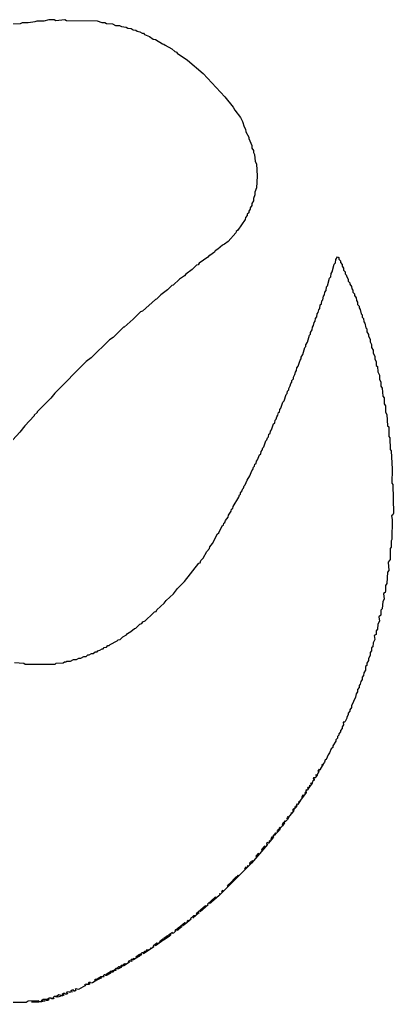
# Model space of a CAD drawing. Extents: x -695846 to 822170, y -413475 to 397179.
# Drawn here: x -532427 to -532224, y 210581 to 211116 of the extents above; entities that cross this region are included whole.
import ezdxf

# ---------------------------------------------------------------- set-up
doc = ezdxf.new("R2010")
doc.units = 0
doc.header["$LTSCALE"] = 1000
doc.header["$MEASUREMENT"] = 0

msp = doc.modelspace()

# ---------------------------------------------------------------- linework, layer by layer
at = {"color": 4, "linetype": 'Continuous'}
for points in [[(-532435.29, 211113.83), (-532426.82, 211114.04), (-532425.76, 211114.68), (-532422.59, 211114.68), (-532418.78, 211115.1), (-532417.72, 211115.53), (-532413.91, 211115.53), (-532411.16, 211116.16)], [(-532411.16, 211116.16), (-532408.41, 211116.16), (-532407.56, 211115.74), (-532402.69, 211116.16), (-532401.84, 211115.74), (-532385.12, 211115.53), (-532382.58, 211114.68), (-532380.89, 211114.68), (-532380.04, 211114.04), (-532376.65, 211113.83), (-532375.17, 211112.99), (-532372.84, 211112.99), (-532371.78, 211112.35), (-532369.24, 211112.14), (-532368.4, 211111.5), (-532366.49, 211111.29), (-532365.43, 211110.66), (-532363.95, 211110.45), (-532363.32, 211109.81), (-532361.84, 211109.6), (-532360.57, 211108.75), (-532359.93, 211108.75), (-532359.3, 211108.12), (-532356.54, 211107.06), (-532354.64, 211105.58), (-532353.37, 211105.37), (-532349.56, 211103.04), (-532348.71, 211102.83), (-532348.08, 211102.19), (-532344.48, 211100.29), (-532342.78, 211098.8), (-532341.73, 211098.38), (-532341.51, 211097.96), (-532335.8, 211094.15), (-532327.33, 211086.74), (-532315.48, 211074.04), (-532311.03, 211068.53), (-532310.19, 211066.84), (-532307.01, 211062.82), (-532305.95, 211060.7), (-532305.11, 211057.74), (-532304.26, 211056.47), (-532304.05, 211054.99), (-532302.57, 211052.23), (-532302.57, 211051.39), (-532300.87, 211047.58), (-532300.87, 211046.1), (-532300.03, 211044.83), (-532300.03, 211043.77), (-532299.39, 211042.71), (-532298.97, 211038.9), (-532298.33, 211037.63), (-532297.91, 211030.85), (-532298.33, 211024.5), (-532299.18, 211022.18), (-532299.18, 211020.69), (-532300.03, 211018.79), (-532300.03, 211017.52), (-532300.87, 211016.04), (-532300.87, 211014.98), (-532301.72, 211013.71), (-532301.72, 211012.86), (-532302.57, 211011.8), (-532302.57, 211010.96), (-532303.41, 211010.11), (-532303.41, 211009.47), (-532304.26, 211008.42), (-532304.47, 211007.36), (-532308.49, 211001.43), (-532309.34, 211000.8), (-532309.55, 210999.95), (-532313.78, 210995.29), (-532315.69, 210993.81), (-532316.75, 210993.39), (-532319.29, 210991.06), (-532320.77, 210990.21), (-532321.19, 210989.58), (-532323.73, 210987.67), (-532324.16, 210987.67), (-532324.79, 210986.83), (-532329.45, 210983.44), (-532330.08, 210982.59), (-532330.93, 210982.38), (-532333.26, 210980.05), (-532336.86, 210977.51), (-532337.49, 210976.66), (-532340.24, 210974.76), (-532343.63, 210971.58), (-532344.48, 210971.37), (-532346.81, 210969.04), (-532350.41, 210966.29), (-532352.73, 210963.96), (-532353.37, 210963.75), (-532360.35, 210957.4), (-532361.41, 210956.98), (-532365.43, 210952.96), (-532370.3, 210948.72), (-532370.73, 210948.72), (-532376.44, 210943.01), (-532378.35, 210941.74), (-532388.3, 210932), (-532391.05, 210929.88), (-532408.19, 210912.74), (-532410.31, 210909.99), (-532417.72, 210902.58), (-532417.72, 210902.15), (-532419.41, 210900.67), (-532419.41, 210900.25), (-532424.49, 210894.96), (-532427.24, 210891.36), (-532431.06, 210887.34)], [(-532430, 210766.04), (-532424.92, 210765.62), (-532424.28, 210764.98), (-532407.98, 210764.98), (-532407.35, 210765.62), (-532403.54, 210765.83), (-532402.9, 210766.25), (-532402.05, 210766.25), (-532401.63, 210766.68), (-532399.51, 210766.68), (-532398.03, 210767.52), (-532396.34, 210767.52), (-532395.07, 210768.37), (-532394.01, 210768.37), (-532392.32, 210769.22), (-532391.05, 210769.22), (-532390.2, 210770.06), (-532389.35, 210770.06), (-532388.08, 210770.91), (-532387.24, 210770.91), (-532386.18, 210771.76), (-532385.12, 210771.76), (-532384.7, 210772.39), (-532383.64, 210772.6), (-532382.37, 210773.45), (-532381.73, 210773.45), (-532381.31, 210774.09), (-532380.04, 210774.3), (-532379.19, 210775.15), (-532378.56, 210775.15), (-532377.92, 210775.78), (-532374.11, 210777.69), (-532373.69, 210778.32), (-532372.63, 210778.53), (-532371.15, 210780.01), (-532369.03, 210781.07), (-532368.61, 210781.71), (-532366.7, 210782.77), (-532364.8, 210784.46), (-532363.95, 210784.67), (-532361.84, 210786.79), (-532360.78, 210787.21), (-532360.14, 210788.06), (-532358.87, 210788.69), (-532354.85, 210792.71), (-532353.79, 210793.56), (-532352.95, 210793.77), (-532352.52, 210794.62), (-532348.5, 210798.22), (-532347.44, 210799.7), (-532343.42, 210803.3), (-532341.3, 210806.26), (-532337.49, 210810.07), (-532329.66, 210820.02), (-532329.03, 210820.23), (-532328.6, 210821.5), (-532327.33, 210822.77), (-532325.43, 210826.37), (-532323.95, 210828.07), (-532323.73, 210828.91), (-532322.25, 210830.82), (-532319.5, 210836.11), (-532318.86, 210836.53), (-532316.96, 210840.34), (-532316.32, 210840.77), (-532316.11, 210841.82), (-532315.48, 210842.25), (-532315.27, 210843.31), (-532313.78, 210845.21), (-532313.57, 210846.27), (-532312.09, 210848.39), (-532311.88, 210849.44), (-532311.24, 210849.87), (-532311.03, 210850.93), (-532307.86, 210856.01), (-532307.65, 210857.28), (-532307.01, 210857.7), (-532307.01, 210858.34), (-532306.16, 210859.39), (-532305.95, 210860.45), (-532305.32, 210860.88), (-532305.11, 210862.15), (-532304.47, 210862.78), (-532303.41, 210865.32), (-532301.93, 210867.65), (-532300.87, 210870.4), (-532300.24, 210871.04), (-532300.03, 210872.31), (-532299.39, 210872.94), (-532299.18, 210874), (-532298.54, 210874.42), (-532298.33, 210875.69), (-532297.7, 210876.33), (-532296.64, 210879.08), (-532296, 210879.72), (-532295.79, 210880.99), (-532295.16, 210881.62), (-532294.94, 210882.89), (-532294.31, 210883.53), (-532293.25, 210886.7), (-532292.62, 210887.34), (-532292.4, 210888.39), (-532291.77, 210888.82), (-532291.56, 210890.3), (-532290.92, 210890.72), (-532290.71, 210891.99), (-532290.08, 210892.63), (-532289.02, 210896.01), (-532288.38, 210896.44), (-532288.17, 210897.92), (-532287.54, 210898.55), (-532287.32, 210899.82), (-532286.69, 210900.67), (-532286.27, 210902.15), (-532285.84, 210902.36), (-532285.63, 210903.85), (-532285, 210904.48), (-532283.94, 210907.87), (-532283.3, 210908.5), (-532282.24, 210911.89), (-532281.61, 210912.53), (-532281.4, 210913.8), (-532280.76, 210914.43), (-532280.76, 210915.28), (-532279.92, 210916.76), (-532279.7, 210918.03), (-532279.07, 210918.66), (-532279.07, 210919.51), (-532278.22, 210920.57), (-532278.22, 210921.42), (-532277.38, 210922.9), (-532277.16, 210924.17), (-532276.53, 210925.01), (-532276.32, 210926.5), (-532275.68, 210927.34), (-532274.62, 210930.73), (-532273.99, 210931.36), (-532273.99, 210932.21), (-532273.14, 210933.69), (-532272.08, 210937.5), (-532271.45, 210938.14), (-532271.45, 210938.99), (-532270.6, 210940.47), (-532269.54, 210944.28), (-532268.91, 210944.91), (-532268.91, 210945.76), (-532268.06, 210947.24), (-532267.85, 210948.72), (-532267.21, 210949.57), (-532267, 210951.26), (-532266.37, 210951.9), (-532266.16, 210953.38), (-532265.52, 210954.23), (-532265.31, 210955.92), (-532264.67, 210956.55), (-532264.46, 210958.04), (-532263.83, 210958.88), (-532263.62, 210960.79), (-532262.98, 210961.42), (-532262.77, 210962.91), (-532262.13, 210963.54), (-532261.92, 210965.45), (-532261.29, 210966.29), (-532261.08, 210967.77), (-532260.44, 210968.62), (-532260.23, 210970.53), (-532259.59, 210971.16), (-532258.54, 210975.39), (-532257.9, 210976.03), (-532257.69, 210977.93), (-532257.05, 210978.78), (-532256, 210983.01), (-532255.36, 210983.65), (-532255.15, 210985.56), (-532254.3, 210987.04), (-532253.46, 210986.61), (-532253.46, 210985.77), (-532252.61, 210984.71), (-532252.61, 210983.86), (-532251.76, 210982.8), (-532251.76, 210981.96), (-532250.92, 210980.69), (-532250.92, 210979.63), (-532250.07, 210978.78), (-532250.07, 210977.72), (-532249.43, 210977.09), (-532249.22, 210976.03), (-532248.38, 210974.76), (-532248.38, 210973.7), (-532247.53, 210972.85), (-532247.53, 210972.01), (-532246.68, 210970.74), (-532246.47, 210969.47), (-532245.84, 210968.83), (-532245.84, 210967.77), (-532244.99, 210966.72), (-532244.99, 210965.87), (-532244.14, 210964.6), (-532243.93, 210963.12), (-532243.29, 210962.27), (-532243.29, 210961), (-532242.45, 210960.15), (-532242.45, 210959.1), (-532241.81, 210958.25), (-532241.39, 210955.92), (-532240.75, 210955.28), (-532240.75, 210954.01), (-532240.12, 210953.38), (-532239.91, 210951.47), (-532239.27, 210950.84), (-532238.85, 210948.3), (-532238.21, 210947.66), (-532238.21, 210946.18), (-532237.37, 210944.7), (-532237.37, 210943.85), (-532236.52, 210941.95), (-532236.52, 210940.68), (-532235.67, 210939.2), (-532235.67, 210937.5), (-532234.83, 210936.02), (-532234.83, 210934.54), (-532233.98, 210932.85), (-532233.98, 210931.15), (-532233.13, 210929.88), (-532233.13, 210927.77), (-532232.5, 210927.13), (-532232.29, 210924.38), (-532231.44, 210922.47), (-532231.44, 210920.15), (-532230.59, 210918.88), (-532230.59, 210916.55), (-532229.96, 210915.49), (-532229.54, 210911.04), (-532228.9, 210910.2), (-532228.9, 210906.81), (-532228.05, 210905.75), (-532228.05, 210902.36), (-532227.42, 210901.09), (-532227, 210894.96), (-532226.36, 210894.32), (-532226.36, 210889.03), (-532225.73, 210888.39), (-532225.51, 210882.04), (-532225.09, 210881.2), (-532224.46, 210871.25), (-532224.67, 210863.63), (-532224.03, 210862.99), (-532223.82, 210847.33), (-532224.03, 210846.48), (-532224.88, 210845.85), (-532224.46, 210843.94), (-532224.67, 210832.93), (-532225.09, 210832.3), (-532225.09, 210828.7), (-532225.51, 210828.07), (-532225.51, 210822.14), (-532226.57, 210820.66), (-532226.36, 210816), (-532227, 210815.15), (-532227.42, 210809.01), (-532228.05, 210807.96), (-532228.05, 210804.78), (-532228.27, 210804.15), (-532229.11, 210803.51), (-532228.9, 210800.55), (-532229.54, 210799.28), (-532229.96, 210795.25), (-532230.59, 210794.41), (-532230.59, 210791.66), (-532231.65, 210790.81), (-532231.44, 210788.48), (-532232.29, 210786.79), (-532232.5, 210784.04), (-532233.13, 210783.19), (-532233.13, 210781.28), (-532234.19, 210780.65), (-532233.98, 210778.53), (-532234.83, 210776.63), (-532235.04, 210774.51), (-532235.67, 210773.88), (-532235.67, 210772.39), (-532236.52, 210771.33), (-532236.52, 210769.85), (-532237.37, 210768.16), (-532237.37, 210767.1), (-532238.21, 210765.62), (-532238.21, 210764.35), (-532239.06, 210763.71), (-532239.06, 210761.81), (-532239.91, 210760.33), (-532240.12, 210758.85), (-532240.75, 210758), (-532240.75, 210756.73), (-532241.6, 210755.67), (-532241.81, 210754.19), (-532242.45, 210753.34), (-532242.45, 210752.28), (-532243.29, 210751.23), (-532243.29, 210749.96), (-532244.14, 210748.9), (-532244.35, 210746.99), (-532246.68, 210742.33), (-532246.68, 210741.49), (-532247.53, 210740.22), (-532247.53, 210739.37), (-532248.38, 210738.31), (-532248.38, 210737.47), (-532249.22, 210736.2), (-532249.22, 210735.56), (-532250.07, 210733.87), (-532250.49, 210733.44), (-532251.13, 210733.44), (-532250.92, 210731.96), (-532251.76, 210730.9), (-532251.76, 210730.06), (-532252.61, 210729), (-532252.61, 210728.15), (-532253.46, 210727.09), (-532253.46, 210726.46), (-532254.3, 210725.61), (-532254.3, 210724.77), (-532255.15, 210723.92), (-532255.15, 210723.07), (-532256.84, 210720.53), (-532256.84, 210719.68), (-532257.69, 210718.84), (-532258.54, 210716.72), (-532259.38, 210715.66), (-532260.44, 210713.12), (-532260.86, 210712.91), (-532261.29, 210711.64), (-532261.92, 210711.01), (-532263.83, 210707.41), (-532264.25, 210707.2), (-532264.25, 210707.83), (-532264.89, 210706.77), (-532264.46, 210706.77), (-532264.67, 210705.71), (-532265.1, 210705.5), (-532265.31, 210704.66), (-532266.37, 210703.17), (-532267.21, 210703.17), (-532267.43, 210702.54), (-532267, 210702.54), (-532267, 210701.9), (-532267.85, 210701.06), (-532268.06, 210700.21), (-532270.39, 210697.04), (-532270.39, 210696.61), (-532271.03, 210696.19), (-532271.03, 210696.82), (-532271.66, 210695.77), (-532271.24, 210695.77), (-532271.24, 210695.13), (-532274.41, 210690.9), (-532275.89, 210688.57), (-532276.11, 210688.99), (-532276.74, 210688.14), (-532276.32, 210688.14), (-532276.53, 210687.3), (-532278.01, 210685.82), (-532278.22, 210684.97), (-532280.34, 210682.43), (-532281.4, 210680.52), (-532282.67, 210679.25), (-532282.88, 210679.68), (-532283.51, 210678.83), (-532283.09, 210678.62), (-532284.15, 210676.93), (-532285.42, 210675.66), (-532285.84, 210674.6), (-532288.17, 210672.27), (-532288.38, 210671.63), (-532288.81, 210672.06), (-532289.44, 210671.42), (-532289.02, 210670.79), (-532291.98, 210667.4), (-532292.19, 210667.82), (-532292.83, 210667.4), (-532292.83, 210666.98), (-532292.4, 210666.76), (-532301.08, 210656.6), (-532318.86, 210638.82), (-532323.95, 210634.59), (-532320.35, 210637.76), (-532320.77, 210638.19), (-532325, 210634.38), (-532324.58, 210633.95), (-532329.03, 210630.14), (-532325.85, 210632.9), (-532326.06, 210633.32), (-532331.14, 210629.09), (-532330.93, 210628.66), (-532329.45, 210629.72), (-532333.05, 210626.76), (-532331.78, 210628.03), (-532332.62, 210628.03), (-532334.32, 210626.55), (-532333.89, 210626.12), (-532337.07, 210623.37), (-532338.55, 210622.52), (-532336.86, 210624.01), (-532337.28, 210624.22), (-532340.67, 210621.47), (-532340.24, 210621.25), (-532338.97, 210622.1), (-532341.09, 210620.2), (-532341.73, 210619.98), (-532341.73, 210620.62), (-532342.36, 210620.41), (-532342.78, 210619.77), (-532342.15, 210619.77), (-532343.42, 210618.5), (-532344.05, 210618.29), (-532344.05, 210618.93), (-532346.17, 210617.44), (-532345.96, 210617.02), (-532344.69, 210617.87), (-532345.75, 210616.81), (-532348.5, 210614.9), (-532348.92, 210614.9), (-532352.73, 210611.94), (-532353.58, 210611.52), (-532353.79, 210611.94), (-532354.22, 210611.94), (-532354.85, 210611.3), (-532354.22, 210611.09), (-532359.93, 210607.28), (-532359.93, 210607.92), (-532360.78, 210607.71), (-532361.62, 210606.86), (-532360.78, 210606.86), (-532365.22, 210603.9), (-532365.65, 210603.9), (-532365.65, 210604.32), (-532366.49, 210604.11), (-532366.7, 210603.68), (-532366.07, 210603.47), (-532366.7, 210603.05), (-532367.55, 210603.47), (-532368.19, 210602.84), (-532367.55, 210602.63), (-532370.51, 210600.72), (-532371.36, 210600.51), (-532371.36, 210600.93), (-532372, 210600.93), (-532372.42, 210600.3), (-532371.78, 210600.3), (-532372, 210599.87), (-532374.11, 210598.82), (-532374.32, 210599.24), (-532374.96, 210599.24), (-532375.59, 210598.6), (-532374.75, 210598.6), (-532374.96, 210598.18), (-532375.81, 210597.97), (-532375.81, 210598.39), (-532377.08, 210597.76), (-532376.23, 210597.76), (-532376.44, 210597.33), (-532377.29, 210597.12), (-532377.29, 210597.55), (-532377.92, 210597.55), (-532378.56, 210596.91), (-532377.71, 210596.91), (-532377.92, 210596.49), (-532380.04, 210595.43), (-532380.46, 210595.43), (-532380.46, 210595.85), (-532381.31, 210595.85), (-532381.73, 210595.22), (-532381.31, 210594.79), (-532383.22, 210594.79), (-532383.43, 210594.37), (-532382.79, 210594.16), (-532385.33, 210592.89), (-532387.66, 210591.41), (-532388.72, 210591.2), (-532388.72, 210591.62), (-532389.57, 210591.62), (-532390.2, 210590.98), (-532389.14, 210590.98), (-532389.57, 210590.56), (-532390.62, 210590.35), (-532390.62, 210590.77), (-532391.68, 210590.56), (-532391.89, 210590.14), (-532391.47, 210589.93), (-532395.28, 210587.81), (-532396.55, 210588.23), (-532396.97, 210587.81), (-532396.55, 210587.38), (-532397.19, 210586.96), (-532397.82, 210586.96), (-532397.82, 210587.38), (-532398.67, 210587.38), (-532399.51, 210586.75), (-532398.46, 210586.54), (-532400.15, 210586.11), (-532400.15, 210586.54), (-532401.63, 210586.33), (-532401.84, 210585.9), (-532401, 210585.69), (-532401.84, 210585.27), (-532402.48, 210585.27), (-532402.48, 210585.69), (-532403.33, 210585.69), (-532404.17, 210585.06), (-532403.11, 210584.84), (-532403.96, 210584.42), (-532404.81, 210584.42), (-532404.38, 210584.63), (-532405.87, 210584.84), (-532407.14, 210584), (-532406.71, 210583.79), (-532405.23, 210584.21), (-532405.87, 210583.79), (-532407.35, 210583.57), (-532407.35, 210584), (-532408.41, 210584), (-532409.25, 210583.36), (-532408.41, 210583.15), (-532409.04, 210582.73), (-532409.89, 210582.73), (-532409.89, 210583.15), (-532411.16, 210583.15), (-532412, 210582.52), (-532411.16, 210582.3), (-532412, 210581.88), (-532413.06, 210581.88), (-532412, 210582.3), (-532414.54, 210582.3), (-532415.6, 210581.67), (-532413.49, 210581.67), (-532415.39, 210581.03), (-532420.89, 210581.03), (-532416.87, 210581.03), (-532416.87, 210581.67), (-532422.59, 210581.46), (-532423.65, 210580.82), (-532431.06, 210580.82)], [(-532262.56, 210710.16), (-532262.77, 210710.37), (-532262.77, 210709.95), (-532262.56, 210710.16)], [(-532265.73, 210704.66), (-532265.94, 210704.87), (-532265.94, 210704.44), (-532265.73, 210704.66)], [(-532269.33, 210698.94), (-532269.54, 210699.15), (-532269.54, 210698.52), (-532269.33, 210698.94)], [(-532268.48, 210700.21), (-532268.7, 210700.42), (-532268.7, 210699.79), (-532268.48, 210700.21)], [(-532272.72, 210693.65), (-532272.93, 210693.86), (-532273.57, 210693.01), (-532272.93, 210693.01), (-532272.72, 210693.65)], [(-532271.87, 210694.92), (-532272.08, 210695.13), (-532272.08, 210694.71), (-532271.87, 210694.92)], [(-532269.97, 210697.88), (-532270.18, 210698.09), (-532270.6, 210697.67), (-532270.39, 210697.25), (-532269.97, 210697.88)], [(-532276.74, 210687.72), (-532276.95, 210687.93), (-532276.95, 210687.3), (-532276.74, 210687.72)], [(-532275.05, 210690.26), (-532275.26, 210690.47), (-532275.26, 210689.84), (-532275.05, 210690.26)], [(-532273.35, 210692.59), (-532273.57, 210692.8), (-532273.57, 210692.38), (-532273.35, 210692.59)], [(-532279.28, 210684.12), (-532279.49, 210684.33), (-532279.49, 210683.91), (-532279.28, 210684.12)], [(-532277.8, 210686.24), (-532278.01, 210686.45), (-532278.65, 210685.6), (-532278.01, 210685.6), (-532277.8, 210686.24)], [(-532277.16, 210687.09), (-532277.38, 210687.3), (-532277.38, 210686.87), (-532277.16, 210687.09)], [(-532284.15, 210677.56), (-532284.36, 210677.77), (-532284.36, 210677.35), (-532284.15, 210677.56)], [(-532283.51, 210678.41), (-532283.73, 210678.62), (-532284.15, 210678.2), (-532283.94, 210677.77), (-532283.51, 210678.41)], [(-532281.61, 210680.95), (-532281.82, 210681.16), (-532281.82, 210680.74), (-532281.61, 210680.95)], [(-532280.97, 210681.79), (-532281.19, 210682.01), (-532281.61, 210681.58), (-532281.4, 210681.16), (-532280.97, 210681.79)], [(-532287.75, 210672.9), (-532287.96, 210673.12), (-532288.59, 210672.48), (-532288.38, 210672.06), (-532287.75, 210672.9)], [(-532286.9, 210673.96), (-532287.11, 210674.17), (-532287.11, 210673.75), (-532286.9, 210673.96)], [(-532286.27, 210674.6), (-532286.48, 210675.02), (-532286.9, 210674.39), (-532286.69, 210674.17), (-532286.27, 210674.6)], [(-532286.05, 210675.02), (-532286.27, 210675.23), (-532286.27, 210674.81), (-532286.05, 210675.02)], [(-532285.21, 210676.08), (-532285.42, 210676.29), (-532286.05, 210675.66), (-532285.84, 210675.23), (-532285.21, 210676.08)], [(-532291.13, 210668.67), (-532291.35, 210668.88), (-532291.35, 210668.46), (-532291.13, 210668.67)], [(-532290.29, 210669.73), (-532290.5, 210669.94), (-532290.5, 210669.52), (-532290.29, 210669.73)], [(-532289.44, 210670.79), (-532289.65, 210671), (-532290.29, 210670.36), (-532290.08, 210669.94), (-532289.44, 210670.79)], [(-532297.06, 210661.68), (-532297.49, 210661.9), (-532298.76, 210660.41), (-532298.54, 210659.99), (-532297.06, 210661.68)], [(-532293.67, 210665.71), (-532293.89, 210665.92), (-532295.58, 210664.01), (-532295.37, 210663.59), (-532293.67, 210665.71)], [(-532301.51, 210656.82), (-532301.72, 210657.03), (-532302.14, 210656.6), (-532301.93, 210656.18), (-532301.51, 210656.82)], [(-532300.87, 210657.45), (-532301.08, 210657.66), (-532301.51, 210657.24), (-532301.08, 210657.03), (-532300.87, 210657.45)], [(-532300.45, 210657.87), (-532300.66, 210658.09), (-532300.66, 210657.66), (-532300.45, 210657.87)], [(-532303.84, 210654.28), (-532304.05, 210654.49), (-532304.89, 210653.64), (-532304.47, 210653.43), (-532303.84, 210654.28)], [(-532302.99, 210655.12), (-532303.2, 210655.33), (-532303.2, 210654.91), (-532302.99, 210655.12)], [(-532308.92, 210648.98), (-532309.34, 210649.2), (-532313.15, 210645.17), (-532312.73, 210644.96), (-532308.92, 210648.98)], [(-532308.07, 210649.83), (-532308.49, 210650.04), (-532308.92, 210649.41), (-532308.7, 210649.2), (-532308.07, 210649.83)], [(-532318.23, 210639.88), (-532318.44, 210640.09), (-532318.44, 210639.67), (-532318.23, 210639.88)], [(-532316.54, 210641.58), (-532316.75, 210641.79), (-532317.38, 210641.15), (-532316.96, 210640.94), (-532316.54, 210641.58)], [(-532313.15, 210644.75), (-532313.57, 210644.96), (-532314.21, 210644.12), (-532314, 210643.9), (-532313.15, 210644.75)], [(-532336.01, 210624.64), (-532336.22, 210624.85), (-532336.22, 210624.43), (-532336.01, 210624.64)], [(-532335.16, 210625.28), (-532335.59, 210625.49), (-532336.01, 210625.06), (-532335.59, 210624.85), (-532335.16, 210625.28)], [(-532340.67, 210621.04), (-532340.46, 210621.25), (-532340.88, 210621.47), (-532341.73, 210620.62), (-532341.3, 210620.41), (-532340.67, 210621.04)], [(-532352.31, 210612.57), (-532352.1, 210612.79), (-532352.52, 210613), (-532353.58, 210612.15), (-532353.16, 210611.94), (-532352.31, 210612.57)], [(-532351.89, 210613), (-532352.1, 210613.21), (-532352.1, 210612.79), (-532351.89, 210613)], [(-532348.71, 210615.12), (-532348.92, 210615.33), (-532349.35, 210615.33), (-532351.04, 210613.84), (-532350.83, 210613.63), (-532348.71, 210615.12)], [(-532346.38, 210616.81), (-532346.81, 210617.02), (-532348.71, 210615.54), (-532347.86, 210615.54), (-532346.38, 210616.81)], [(-532358.66, 210608.34), (-532358.87, 210608.55), (-532359.3, 210608.55), (-532359.93, 210607.92), (-532359.51, 210607.71), (-532358.66, 210608.34)], [(-532358.03, 210608.76), (-532357.39, 210609.19), (-532358.03, 210609.4), (-532358.66, 210608.76), (-532358.03, 210608.76)], [(-532357.18, 210609.4), (-532357.39, 210609.61), (-532357.39, 210609.19), (-532357.18, 210609.4)], [(-532355.91, 210610.25), (-532356.12, 210610.46), (-532356.12, 210610.03), (-532355.91, 210610.25)], [(-532364.8, 210604.53), (-532365.22, 210604.74), (-532365.43, 210604.53), (-532364.8, 210604.53)], [(-532362.47, 210606.01), (-532362.05, 210606.01), (-532361.41, 210606.65), (-532362.05, 210606.86), (-532363.95, 210605.38), (-532363.53, 210605.17), (-532362.47, 210606.01)], [(-532379.62, 210596.06), (-532378.77, 210596.28), (-532378.35, 210596.7), (-532378.77, 210596.91), (-532380.25, 210596.06), (-532379.62, 210596.06)], [(-532372.63, 210599.87), (-532372.84, 210600.09), (-532373.48, 210600.09), (-532374.11, 210599.45), (-532373.48, 210599.24), (-532372.63, 210599.87)], [(-532370.51, 210601.14), (-532370.09, 210601.14), (-532369.67, 210601.57), (-532370.3, 210601.78), (-532371.15, 210601.14), (-532370.51, 210601.14)], [(-532369.46, 210601.78), (-532369.67, 210601.99), (-532369.67, 210601.57), (-532369.46, 210601.78)], [(-532385.12, 210593.1), (-532385.33, 210593.31), (-532385.97, 210593.31), (-532386.6, 210592.89), (-532386.39, 210592.47), (-532385.12, 210593.1)], [(-532384.49, 210593.52), (-532383.64, 210593.74), (-532383.22, 210594.16), (-532383.64, 210594.37), (-532385.12, 210593.52), (-532384.49, 210593.52)]]:
    msp.add_lwpolyline(points, dxfattribs=at)

doc.saveas('drawing.dxf')
